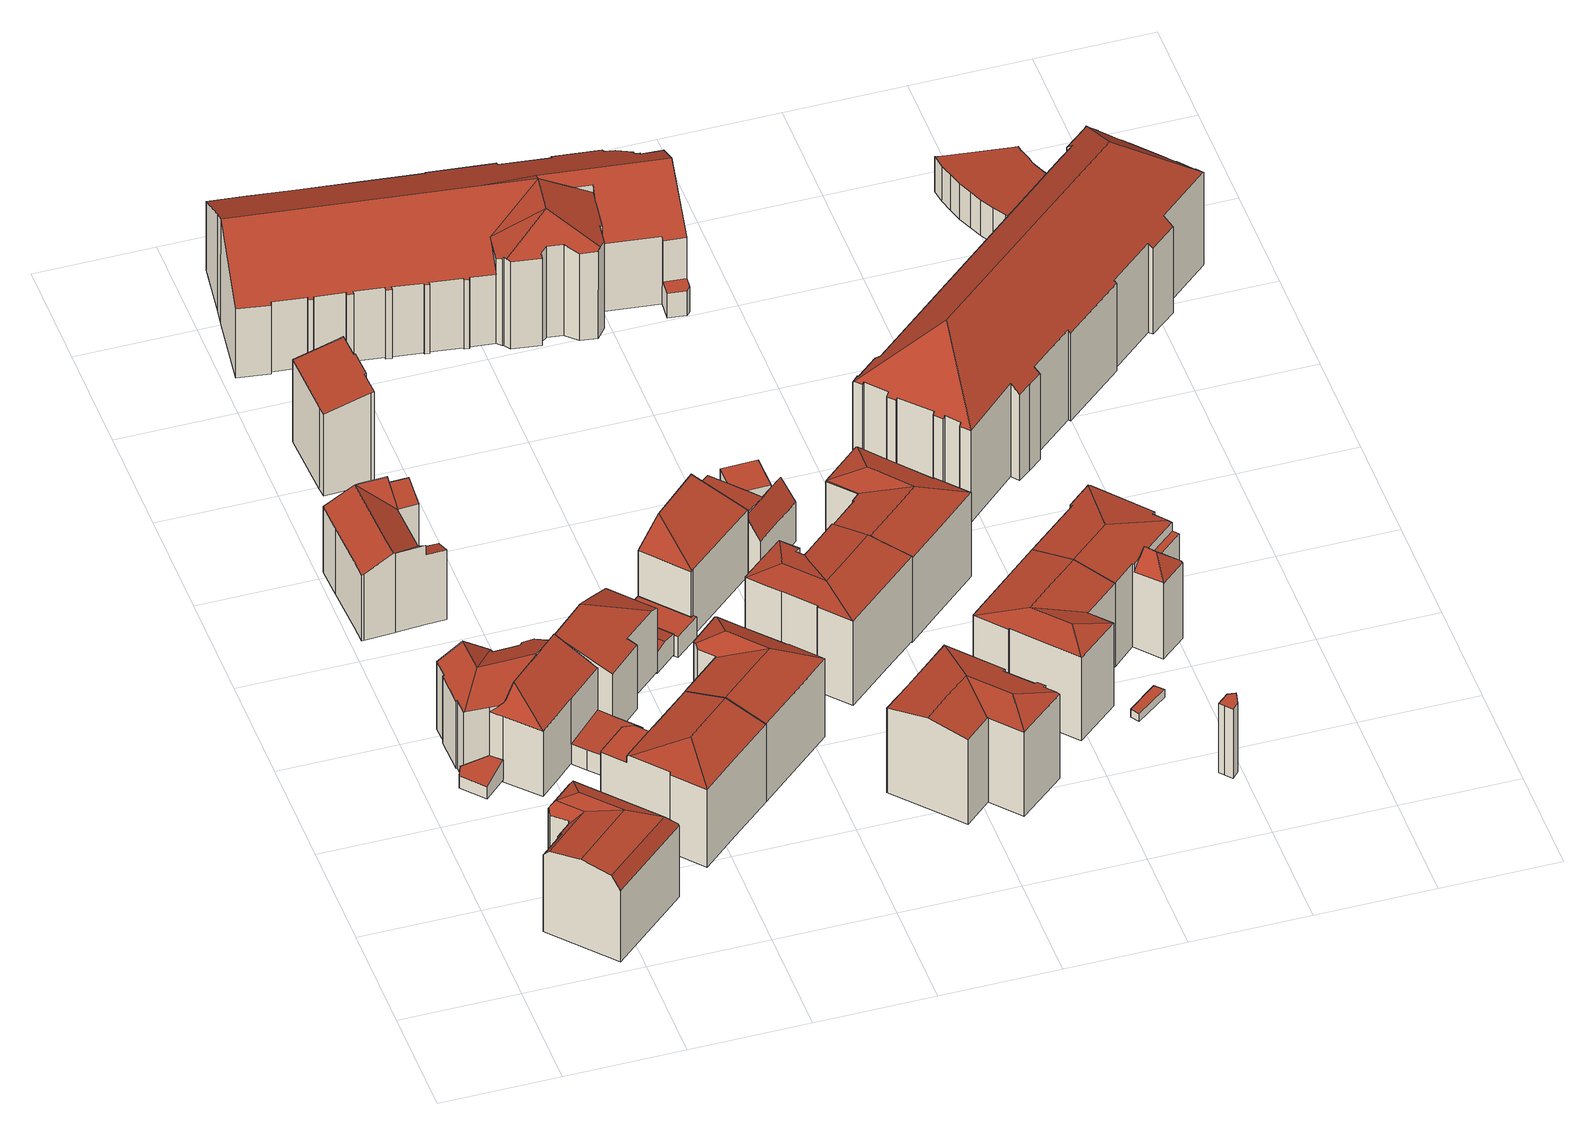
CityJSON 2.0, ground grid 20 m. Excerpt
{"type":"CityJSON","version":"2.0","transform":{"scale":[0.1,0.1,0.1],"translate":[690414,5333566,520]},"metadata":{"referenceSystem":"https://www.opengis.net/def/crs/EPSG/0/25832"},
"CityObjects":{
"building1":{"type":"Building","attributes":{"Gemeindeschluessel":"09162000","HoeheDach":"525.955","HoeheGrund":"522.040","Methode":"2000","NiedrigsteTraufeDesGebaeudes":"524.398","Geometrietyp2DReferenz":"3000","function":"31001_9998","roofType":"2100","measuredHeight":3.92},"geometry":[{"type":"MultiSurface","lod":"2","boundaries":[[[0,1,2,3]],[[4,0,3,5,6,7]],[[4,8,1,0]],[[3,2,9,5]],[[6,10,11,7]],[[11,10,9,2,1,8]],[[5,9,10,6]],[[7,11,8,4]]],"semantics":{"surfaces":[{"type":"WallSurface"},{"type":"GroundSurface"},{"type":"RoofSurface"}],"values":[0,1,0,0,0,2,0,0]}}]},
"building2":{"type":"Building","attributes":{"Gemeindeschluessel":"09162000","HoeheDach":"539.540","HoeheGrund":"521.781","Methode":"2000","NiedrigsteTraufeDesGebaeudes":"536.248","Geometrietyp2DReferenz":"3000","function":"31001_9998","roofType":"3100","measuredHeight":17.76,"storeysAboveGround":4},"geometry":[{"type":"MultiSurface","lod":"2","boundaries":[[[12,13,14,15,16]],[[17,18,19,20]],[[21,22,23,24]],[[25,21,24,26,27]],[[28,29,30,31]],[[25,32,33,34,22,21]],[[35,36,37,38]],[[31,39,32,40]],[[41,28,31,40]],[[35,18,17,29,28,41,36]],[[13,12,40,32,25,27]],[[30,42,43,44,34,33]],[[31,30,33,39]],[[34,44,45,23,22]],[[41,40,12,16,37,36]],[[39,33,32]],[[45,44,43,46]],[[29,17,20,42,30]],[[18,35,38,15,14,26,24,23,45,46,19]],[[13,27,26,14]],[[43,42,20,19,46]],[[38,37,16,15]]],"semantics":{"surfaces":[{"type":"WallSurface"},{"type":"RoofSurface"},{"type":"GroundSurface"}],"values":[0,0,0,0,1,1,0,1,1,0,1,1,1,0,1,1,0,1,2,0,0,0]}}]},
"building3":{"type":"Building","attributes":{"Gemeindeschluessel":"09162000","HoeheDach":"538.464","HoeheGrund":"521.920","Methode":"2000","NiedrigsteTraufeDesGebaeudes":"535.446","Geometrietyp2DReferenz":"3000","function":"31001_1000","roofType":"3100","measuredHeight":16.54,"storeysAboveGround":3},"geometry":[{"type":"MultiSurface","lod":"2","boundaries":[[[47,48,49,50,51,52,53,54]],[[55,56,57,58]],[[59,54,53,52,60,61,62]],[[63,64,65,66]],[[67,68,69,70]],[[66,71,72,73,74,63]],[[75,76,59,62,56,55]],[[73,72,77,78]],[[79,80,81,82]],[[83,84,51,50]],[[65,85,61]],[[58,57,80,79]],[[49,48,47,76,75,55,58,79,82,67,70,86,64,63,74,73,78,83,50]],[[60,52,51,84,77,72,71,66,65,61]],[[85,65,64,86,70,69]],[[82,81,68,67]],[[57,56,62,61,85,69,68,81,80]],[[78,77,84,83]],[[47,54,59,76]]],"semantics":{"surfaces":[{"type":"WallSurface"},{"type":"RoofSurface"},{"type":"GroundSurface"}],"values":[0,0,1,0,0,0,0,0,0,0,1,0,2,1,0,0,1,0,0]}}]},
"building4":{"type":"Building","attributes":{"Gemeindeschluessel":"09162000","HoeheDach":"537.608","HoeheGrund":"521.480","Methode":"2000","NiedrigsteTraufeDesGebaeudes":"534.346","Geometrietyp2DReferenz":"3000","function":"31001_9998","roofType":"3100","measuredHeight":16.13,"storeysAboveGround":3},"geometry":[{"type":"MultiSurface","lod":"2","boundaries":[[[87,88,89,90,91,92]],[[93,94,95,96,97,98]],[[99,100,101,102]],[[103,104,105,106]],[[107,108,109,110,111]],[[96,95,112,105,104,113,114,115,116,97]],[[102,109,108,99]],[[117,118,90,89]],[[115,114,113,111,110,119,92,120,116]],[[121,106,105,112,95,94]],[[122,101,100,123]],[[89,88,87,124,125,126,122,123,127,128,129,130,103,106,121,94,93,98,131,132,133,134,117]],[[135,136,137,118,117,134,133]],[[97,116,120,135,133,132,131,98]],[[103,130,129,128,107,111,113,104]],[[91,90,118,137]],[[137,136,91]],[[128,127,123,100,99,108,107]],[[110,109,102,101,122,126,125]],[[92,91,136,135,120]],[[119,110,125,124,87,92]]],"semantics":{"surfaces":[{"type":"WallSurface"},{"type":"RoofSurface"},{"type":"GroundSurface"}],"values":[0,0,1,0,1,1,0,0,1,0,0,2,0,0,0,1,0,0,0,1,0]}}]},
"building5":{"type":"Building","attributes":{"Gemeindeschluessel":"09162000","HoeheDach":"521.738","HoeheGrund":"521.593","Methode":"2000","NiedrigsteTraufeDesGebaeudes":"521.738","Geometrietyp2DReferenz":"3000","function":"31001_9998","roofType":"1000","measuredHeight":0.145},"geometry":[{"type":"MultiSurface","lod":"2","boundaries":[[[138,139,140,141,142]],[[141,143,144,142]],[[142,144,145,138]],[[140,146,143,141]],[[139,147,146,140]],[[147,145,144,143,146]],[[147,139,138,145]]],"semantics":{"surfaces":[{"type":"GroundSurface"},{"type":"WallSurface"},{"type":"RoofSurface"}],"values":[0,1,1,1,1,2,1]}}]},
"building6":{"type":"Building","attributes":{"Gemeindeschluessel":"09162000","HoeheDach":"538.123","HoeheGrund":"521.570","Methode":"2000","NiedrigsteTraufeDesGebaeudes":"525.627","Geometrietyp2DReferenz":"3000","function":"31001_9998","roofType":"2100","measuredHeight":16.55,"storeysAboveGround":3},"geometry":[{"type":"MultiSurface","lod":"2","boundaries":[[[148,149,150,151]],[[152,153,154,155,156,157,158,159,160,161,162,163,164,165,166,167,148,151]],[[168,169,170,171,172,173,174]],[[151,150,175,152]],[[170,176,177,178,179,180,181,182,171]],[[173,172,162,161,160,174]],[[153,183,184,178,154]],[[157,170,169,158]],[[152,175,183,153]],[[179,185,149,148,167,166,180]],[[183,175,150,149,185,184]],[[159,158,169,168,174,160]],[[185,179,178,184]],[[172,171,182,181,180,166,165,164,163,162]],[[157,156,155,154,178,177,176,170]]],"semantics":{"surfaces":[{"type":"WallSurface"},{"type":"GroundSurface"},{"type":"RoofSurface"}],"values":[0,1,2,0,2,0,0,0,0,0,2,0,0,0,0]}}]},
"building7":{"type":"Building","attributes":{"Gemeindeschluessel":"09162000","HoeheDach":"539.283","HoeheGrund":"521.560","Methode":"2000","NiedrigsteTraufeDesGebaeudes":"535.980","Geometrietyp2DReferenz":"3000","function":"31001_9998","roofType":"3200","measuredHeight":17.72,"storeysAboveGround":4},"geometry":[{"type":"MultiSurface","lod":"2","boundaries":[[[186,187,188,189,190,191]],[[192,193,194,195,196,197]],[[198,199,200,201,202,203,204,205,206]],[[186,191,207,208]],[[209,210,211,212,198,206,192,197,213]],[[193,205,204,214,215,216,194]],[[187,186,208,211,210,209,213,141,217,216,215,214,218,219,220,188]],[[192,206,205,193]],[[212,207,191,199,198]],[[201,189,188,220,219,202]],[[190,189,201,200,199,191]],[[208,207,212,211]],[[141,196,195,217]],[[213,197,196,141]],[[204,203,202,219,218,214]],[[217,195,194,216]]],"semantics":{"surfaces":[{"type":"WallSurface"},{"type":"RoofSurface"},{"type":"GroundSurface"}],"values":[0,1,1,0,0,0,2,0,1,0,1,0,0,0,0,0]}}]},
"building8":{"type":"Building","attributes":{"Gemeindeschluessel":"09162000","HoeheDach":"540.352","HoeheGrund":"521.600","Methode":"1000","NiedrigsteTraufeDesGebaeudes":"538.244","Geometrietyp2DReferenz":"3000","function":"31001_1000","roofType":"2100","measuredHeight":18.75,"storeysAboveGround":6},"geometry":[{"type":"MultiSurface","lod":"2","boundaries":[[[221,222,223,224]],[[224,223,225,226]],[[227,228,229,230]],[[231,232,233,234]],[[230,229,235,236]],[[237,238,239,240]],[[240,239,222,221]],[[240,221,224,226,241,227,230,236,231,234,242,237]],[[238,243,233,232,235,229,228,244,225,223,222,239]],[[236,235,232,231]],[[241,244,228,227]],[[242,243,238,237]],[[234,233,243,242]],[[226,225,244,241]]],"semantics":{"surfaces":[{"type":"WallSurface"},{"type":"GroundSurface"},{"type":"RoofSurface"}],"values":[0,0,0,0,0,0,0,1,2,0,0,0,0,0]}}]},
"building9":{"type":"Building","attributes":{"Gemeindeschluessel":"09162000","HoeheDach":"537.914","HoeheGrund":"521.880","Methode":"2000","NiedrigsteTraufeDesGebaeudes":"534.776","Geometrietyp2DReferenz":"3000","function":"31001_9998","roofType":"2100","measuredHeight":16.03,"storeysAboveGround":3},"geometry":[{"type":"MultiSurface","lod":"2","boundaries":[[[245,246,247,248,249,250,251,252]],[[253,254,255,256,257,247,246,245,258,259]],[[260,252,251,250,261,262,263,50]],[[264,265,260,50]],[[253,259,266,267]],[[267,266,265,264]],[[256,255,254,253,267,264,50,263,262,261,268,269,257]],[[249,248,247,257,269,268,261,250]],[[265,266,259,258,245,252,260]]],"semantics":{"surfaces":[{"type":"RoofSurface"},{"type":"WallSurface"},{"type":"GroundSurface"}],"values":[0,1,1,1,1,1,2,1,0]}}]},
"building10":{"type":"Building","attributes":{"Gemeindeschluessel":"09162000","HoeheDach":"526.290","HoeheGrund":"521.610","Methode":"2000","NiedrigsteTraufeDesGebaeudes":"525.761","Geometrietyp2DReferenz":"3000","function":"31001_9998","roofType":"3100","measuredHeight":4.68},"geometry":[{"type":"MultiSurface","lod":"2","boundaries":[[[270,271,272,273,274,275,276,277]],[[278,279,280,281,282,283]],[[284,270,277,285,278,283]],[[272,271,270,284,283,282,281,273]],[[274,273,281,280]],[[276,275,274,280,279]],[[285,277,276,279,278]]],"semantics":{"surfaces":[{"type":"WallSurface"},{"type":"GroundSurface"},{"type":"RoofSurface"}],"values":[0,0,0,1,0,2,2]}}]},
"building11":{"type":"Building","attributes":{"Gemeindeschluessel":"09162000","HoeheDach":"539.360","HoeheGrund":"521.590","Methode":"2000","NiedrigsteTraufeDesGebaeudes":"537.440","Geometrietyp2DReferenz":"3000","function":"31001_9998","roofType":"3200","measuredHeight":17.77,"storeysAboveGround":4},"geometry":[{"type":"MultiSurface","lod":"2","boundaries":[[[286,287,288,289,290,291,219]],[[292,290,289,293,294,295]],[[220,188,296,297,286,219]],[[298,299,300,301,302,303,304,305]],[[296,306,307,308,309,310,297]],[[311,309,308,312,300,299,298,313]],[[301,300,312,314]],[[315,316,305,304]],[[317,188,220,219,291,290,292,295,318,315,304,303,302,301,314,319,320]],[[313,298,305,316,321]],[[297,310,309,288,287,286]],[[308,307,320,319,314,312]],[[294,321,316,315,318,295]],[[188,317,320,307,306,296]],[[293,289,288,309,311,313,321,294]]],"semantics":{"surfaces":[{"type":"WallSurface"},{"type":"RoofSurface"},{"type":"GroundSurface"}],"values":[0,0,0,0,1,1,0,0,2,1,1,0,0,0,1]}}]},
"building12":{"type":"Building","attributes":{"Gemeindeschluessel":"09162000","HoeheDach":"525.628","HoeheGrund":"521.380","Methode":"1000","NiedrigsteTraufeDesGebaeudes":"525.628","Geometrietyp2DReferenz":"3000","function":"31001_9998","roofType":"1000","measuredHeight":4.25},"geometry":[{"type":"MultiSurface","lod":"2","boundaries":[[[322,323,324,325]],[[326,327,328,329]],[[324,330,331,332,333,325]],[[334,335,336,337]],[[337,322,325,333,332,326,329,334]],[[337,336,323,322]],[[327,326,332,331]],[[323,336,335,328,327,331,330,324]],[[329,328,335,334]]],"semantics":{"surfaces":[{"type":"WallSurface"},{"type":"GroundSurface"},{"type":"RoofSurface"}],"values":[0,0,0,0,1,0,0,2,0]}}]},
"building13":{"type":"Building","attributes":{"Gemeindeschluessel":"09162000","HoeheDach":"537.376","HoeheGrund":"521.450","Methode":"2000","NiedrigsteTraufeDesGebaeudes":"534.727","Geometrietyp2DReferenz":"3000","function":"31001_9998","roofType":"2100","measuredHeight":15.93,"storeysAboveGround":3},"geometry":[{"type":"MultiSurface","lod":"2","boundaries":[[[338,339,329,340,326,332,341,342,343,344]],[[345,346,344,343,342,347]],[[329,339,338,344,346,348,349,350]],[[351,352,353,354]],[[354,353,347,342,341,332]],[[326,351,354,332]],[[326,340,329,350,352,351]],[[352,350,349,348,346,345,347,353]]],"semantics":{"surfaces":[{"type":"GroundSurface"},{"type":"WallSurface"},{"type":"RoofSurface"}],"values":[0,1,1,2,1,1,1,2]}}]},
"building14":{"type":"Building","attributes":{"Gemeindeschluessel":"09162000","HoeheDach":"542.880","HoeheGrund":"521.392","Methode":"2000","NiedrigsteTraufeDesGebaeudes":"526.387","Geometrietyp2DReferenz":"3000","function":"31001_9998","roofType":"3200","measuredHeight":21.49,"storeysAboveGround":3},"geometry":[{"type":"MultiSurface","lod":"2","boundaries":[[[355,356,357,358]],[[359,360,361,362]],[[363,364,365,366]],[[367,368,369,370,371]],[[372,373,374,375]],[[375,374,376,377]],[[378,379,380,381,361,360,382,383,384,365,364,385,386,357,356,387,376,374,373,388,389,390,391,392,393]],[[394,395,396,397]],[[398,399,400,401]],[[402,403,404,391,390]],[[405,406,407,408]],[[409,410,411]],[[412,413,414,415]],[[416,417,418,419]],[[420,384,383,421]],[[422,393,392]],[[423,408,407,424,425]],[[426,427,404,403]],[[362,361,381,428]],[[429,430,395,394]],[[415,414,431,432]],[[401,400,433,434]],[[435,436,430,429]],[[437,438,439,440]],[[441,434,433,358,357,386]],[[442,443,444,445]],[[446,447,448,449,450,378,393,451,452,453]],[[454,455,371,370,449,448]],[[456,368,367,457]],[[366,458,459,460,461,363]],[[462,463,387,356,355,464]],[[465,466,467,468]],[[456,457,455,454,416,419,469,470,439,438,471,405,408,423,472,473,442,445,474,412,415,432,465,468,475,476,477,478,479,480,435,429,394,397,481,482,483,426,403,402,484,485,372,375,377,463,462,398,401,434,441,486,487,488,489,490,420,421,491,359,362,428,492,493]],[[494,453,452]],[[469,495,496,470]],[[483,497,427,426]],[[369,450,449,370]],[[481,498,499,482]],[[485,388,373,372]],[[427,497,499,498,396,395,430,436,500,501,502,503,504,505,467,466,431,414,413,506,444,443,409,411,422,392,391,404]],[[420,490,458,366,365,384]],[[463,377,376,387]],[[457,367,371,455]],[[358,433,400,399,464,355]],[[421,383,382,491]],[[507,425,424,508,411,410]],[[462,464,399,398]],[[484,402,390,389]],[[438,437,509,471]],[[487,461,460,488]],[[437,440,496,495,510,508,424,407,406,509]],[[476,504,503,477]],[[416,454,448,447,511,417]],[[393,422,451]],[[482,499,497,483]],[[484,389,388,485]],[[397,396,498,481]],[[471,509,406,405]],[[470,496,440,439]],[[480,500,436,435]],[[478,502,501,479]],[[489,459,458,490]],[[432,431,466,465]],[[491,382,360,359]],[[446,511,447]],[[472,507,410,409,473]],[[423,425,507,472]],[[468,467,505,475]],[[487,486,385,364,363,461]],[[479,501,500,480]],[[475,505,504,476]],[[492,380,379,493]],[[508,422,411]],[[445,444,506,474]],[[488,460,459,489]],[[428,381,380,492]],[[446,453,494]],[[473,409,443,442]],[[477,503,502,478]],[[469,419,418,510,495]],[[474,506,413,412]],[[456,493,379,378,450,369,368]],[[451,422,452]],[[441,386,385,486]],[[511,446,494,452,422,508,510,418,417]]],"semantics":{"surfaces":[{"type":"WallSurface"},{"type":"RoofSurface"},{"type":"GroundSurface"}],"values":[0,0,0,1,0,0,1,0,0,0,0,0,0,0,0,1,0,0,0,0,0,0,0,0,0,0,1,0,0,1,0,0,2,0,0,0,0,0,0,1,0,0,0,1,0,1,0,0,0,0,1,0,0,0,0,0,0,0,0,0,0,0,0,0,0,0,0,0,0,0,0,0,1,0,0,0,0,0,0,0,0,0,0,0,1]}}]},
"building15":{"type":"Building","attributes":{"Gemeindeschluessel":"09162000","HoeheDach":"539.411","HoeheGrund":"521.510","Methode":"2000","NiedrigsteTraufeDesGebaeudes":"538.556","Geometrietyp2DReferenz":"3000","function":"31001_9998","roofType":"3200","measuredHeight":17.9,"storeysAboveGround":4},"geometry":[{"type":"MultiSurface","lod":"2","boundaries":[[[512,513,514,515,516,517]],[[518,519,520,521,522,523]],[[524,525,526,527]],[[520,519,528,529]],[[530,512,531,532]],[[532,531,525,524]],[[533,534,535,536,537,538]],[[539,526,525,531,512,517,540,541]],[[517,516,515,535,534,533]],[[515,514,542,543,536,535]],[[541,540,523,544]],[[545,544,523,522]],[[546,547,527,526,539,541,544,545]],[[548,530,532,524,527,547,546,545,522,521,520,529,538,537,536,543,542]],[[529,528,533,538]],[[517,533,528,519,518,523,540]],[[530,548,542,514,513,512]]],"semantics":{"surfaces":[{"type":"RoofSurface"},{"type":"WallSurface"},{"type":"GroundSurface"}],"values":[0,1,1,1,1,1,1,0,0,1,0,1,1,2,1,0,1]}}]},
"building16":{"type":"Building","attributes":{"Gemeindeschluessel":"09162000","HoeheDach":"540.092","HoeheGrund":"521.760","Methode":"1000","NiedrigsteTraufeDesGebaeudes":"538.926","Geometrietyp2DReferenz":"3000","function":"31001_9998","roofType":"3200","measuredHeight":18.33,"storeysAboveGround":4},"geometry":[{"type":"MultiSurface","lod":"2","boundaries":[[[549,550,551,552]],[[553,554,555,556,557,558,559]],[[560,561,562,563,552,551]],[[564,565,566,567,568,569]],[[570,571,572,554,553,573]],[[574,575,556,555,554,572]],[[576,577,557,556]],[[575,574,572,571,570,578,569,568,567,549,552,563,562,579,580,581,582,583]],[[567,566,550,549]],[[584,585,559,566,565,564]],[[559,558,557,577,586,587,588,561,560,551,550,566]],[[578,570,573,584,564,569]],[[573,553,559,585,584]],[[579,588,587,580]],[[580,587,586,581]],[[562,561,588,579]],[[583,576,556,575]],[[577,576,583,582,581,586]]],"semantics":{"surfaces":[{"type":"WallSurface"},{"type":"RoofSurface"},{"type":"GroundSurface"}],"values":[0,1,0,0,0,0,1,2,0,1,1,0,1,0,0,0,0,0]}}]},
"building17":{"type":"Building","attributes":{"Gemeindeschluessel":"09162000","HoeheDach":"533.874","HoeheGrund":"521.360","Methode":"2000","NiedrigsteTraufeDesGebaeudes":"529.442","Geometrietyp2DReferenz":"3000","function":"31001_1000","roofType":"1000","measuredHeight":12.51,"storeysAboveGround":2},"geometry":[{"type":"MultiSurface","lod":"2","boundaries":[[[589,590,591,592]],[[593,594,595,596,597,590,589,598,599]],[[600,344,593,599,601,602,342]],[[603,598,604,605,606]],[[604,592,591,607,608,609]],[[604,609,610,605]],[[601,598,603,606,602]],[[598,601,599]],[[602,606,605,610,611,342]],[[612,594,593,344]],[[613,614,612,344,600,342,611,610,609,608,607,615,616]],[[612,614,613,616,597,596,595,594]],[[597,616,615,607,591,590]],[[589,592,604,598]]],"semantics":{"surfaces":[{"type":"RoofSurface"},{"type":"WallSurface"},{"type":"GroundSurface"}],"values":[0,0,1,0,1,1,0,1,1,1,2,1,1,0]}}]},
"building18":{"type":"Building","attributes":{"Gemeindeschluessel":"09162000","HoeheDach":"524.390","HoeheGrund":"521.590","Methode":"1000","NiedrigsteTraufeDesGebaeudes":"524.390","Geometrietyp2DReferenz":"3000","function":"31001_2523","roofType":"1000","measuredHeight":2.8,"storeysAboveGround":1},"geometry":[{"type":"MultiSurface","lod":"2","boundaries":[[[617,618,619,620]],[[618,621,622,619]],[[622,621,623,624]],[[617,623,621,618]],[[620,624,623,617]],[[619,622,624,620]]],"semantics":{"surfaces":[{"type":"GroundSurface"},{"type":"WallSurface"},{"type":"RoofSurface"}],"values":[0,1,2,1,1,1]}}]},
"building19":{"type":"Building","attributes":{"Gemeindeschluessel":"09162000","HoeheDach":"539.626","HoeheGrund":"521.200","Methode":"1000","NiedrigsteTraufeDesGebaeudes":"538.192","Geometrietyp2DReferenz":"3000","function":"31001_1000","roofType":"3200","measuredHeight":18.43,"storeysAboveGround":4},"geometry":[{"type":"MultiSurface","lod":"2","boundaries":[[[625,626,627,628,629,630,631,632]],[[633,634,635,627,636,637]],[[638,639,626,640,641,642,643,644]],[[645,629,628,646]],[[641,640,647,648]],[[637,636,627,626,639,638]],[[632,631,649,650]],[[651,642,641,652]],[[653,644,643,654]],[[640,626,625,632,650,647]],[[654,643,642,651]],[[631,630,629,645,655,656,657,649]],[[634,633,658,653,654,651,652,659,660,661,657,656,655,645,646,635]],[[627,635,646,628]],[[658,633,637,638,644,653]],[[648,647,650,649,657,661,660,659]],[[652,641,648,659]]],"semantics":{"surfaces":[{"type":"RoofSurface"},{"type":"WallSurface"},{"type":"GroundSurface"}],"values":[0,1,0,1,0,0,0,1,1,0,1,1,2,1,1,1,1]}}]},
"building20":{"type":"Building","attributes":{"Gemeindeschluessel":"09162000","HoeheDach":"539.830","HoeheGrund":"521.570","Methode":"2000","NiedrigsteTraufeDesGebaeudes":"538.397","Geometrietyp2DReferenz":"3000","function":"31001_9998","roofType":"3200","measuredHeight":18.26,"storeysAboveGround":4},"geometry":[{"type":"MultiSurface","lod":"2","boundaries":[[[662,663,664,665,666,667,668]],[[669,670,671,672]],[[673,674,675,676,677,678]],[[668,667,679,680,681,682,683]],[[674,673,684,669,672,685,686,687,688,689,690,691,692,693,694,675]],[[686,685,672,671,665,664,663,687]],[[677,676,695,680,679,667]],[[696,670,669,684,673,678]],[[671,670,696,666,665]],[[687,663,662,688]],[[683,682,681,692,691,690]],[[689,688,662,668,683,690]],[[666,696,678,677,667]],[[680,695,676,675,694,693,692,681]]],"semantics":{"surfaces":[{"type":"RoofSurface"},{"type":"WallSurface"},{"type":"GroundSurface"}],"values":[0,1,1,0,2,1,0,1,0,1,1,1,0,1]}}]},
"building21":{"type":"Building","attributes":{"Gemeindeschluessel":"09162000","HoeheDach":"523.230","HoeheGrund":"521.651","Methode":"2000","NiedrigsteTraufeDesGebaeudes":"523.230","Geometrietyp2DReferenz":"3000","function":"31001_2000","roofType":"1000","measuredHeight":1.58},"geometry":[{"type":"MultiSurface","lod":"2","boundaries":[[[697,698,699,700]],[[701,702,698,697]],[[699,698,702,703]],[[704,701,697,700]],[[700,699,703,704]],[[704,703,702,701]]],"semantics":{"surfaces":[{"type":"WallSurface"},{"type":"RoofSurface"},{"type":"GroundSurface"}],"values":[0,0,1,2,0,0]}}]},
"building22":{"type":"Building","attributes":{"Gemeindeschluessel":"09162000","HoeheDach":"536.590","HoeheGrund":"522.579","Methode":"1000","NiedrigsteTraufeDesGebaeudes":"536.590","Geometrietyp2DReferenz":"3000","function":"51009_1610","roofType":"1000","measuredHeight":14.01},"geometry":[{"type":"MultiSurface","lod":"2","boundaries":[[[705,706,707,708]],[[709,710,711,712]],[[708,707,713,714]],[[714,713,715,716]],[[714,716,709,712,705,708]],[[712,711,706,705]],[[716,715,710,709]],[[707,706,711,710,715,713]]],"semantics":{"surfaces":[{"type":"WallSurface"},{"type":"GroundSurface"},{"type":"RoofSurface"}],"values":[0,0,0,0,1,0,0,2]}}]},
"building23":{"type":"Building","attributes":{"Gemeindeschluessel":"09162000","HoeheDach":"539.810","HoeheGrund":"521.490","Methode":"2000","NiedrigsteTraufeDesGebaeudes":"536.730","Geometrietyp2DReferenz":"3000","function":"31001_9998","roofType":"3200","measuredHeight":18.32,"storeysAboveGround":4},"geometry":[{"type":"MultiSurface","lod":"2","boundaries":[[[717,718,719,720]],[[721,722,676,723]],[[724,725,726,727]],[[728,729,730,731]],[[732,719,718,733,734,735]],[[736,737,738,739]],[[740,735,734,738,737,681]],[[741,742,743,728,731,725,724]],[[744,745,746,747,748,749,750,721,723,751,752,753,736,739,754,755,717,720,756,757,758]],[[732,759,730,729,758,757,756,720,719]],[[747,760,761,748]],[[745,744,758,729,728,743]],[[762,676,722,763,727,726,725,764,759,732,735,740]],[[731,730,759,764,725]],[[739,738,734,754]],[[765,741,724,727,766]],[[750,749,748,761,765,766,763,722,721]],[[727,763,766]],[[742,760,747,746,745,743]],[[752,751,723,676,762,740,681,753]],[[753,681,737,736]],[[754,734,733,755]],[[755,733,718,717]],[[761,760,742,741,765]]],"semantics":{"surfaces":[{"type":"WallSurface"},{"type":"RoofSurface"},{"type":"GroundSurface"}],"values":[0,0,0,1,1,0,1,1,2,0,0,0,1,0,0,1,0,0,0,0,0,0,0,1]}}]},
"building24":{"type":"Building","attributes":{"name":"Grund- und Berufsfachschule München, Tumblingerstraße 6","Gemeindeschluessel":"09162000","HoeheDach":"549.700","HoeheGrund":"521.380","Methode":"2000","NiedrigsteTraufeDesGebaeudes":"538.684","Geometrietyp2DReferenz":"3000","function":"31001_9998","roofType":"3200","measuredHeight":28.32,"storeysAboveGround":4},"geometry":[{"type":"MultiSurface","lod":"2","boundaries":[[[767,768,769,770]],[[771,772,773,774]],[[775,776,777,778]],[[779,780,781,782]],[[783,784,785,786]],[[787,788,789,790,791,792]],[[793,794,795,796]],[[778,777,797,798]],[[799,800,801,802]],[[798,797,803,804]],[[805,806,807,808]],[[809,792,791,810]],[[811,812,776,775]],[[813,814,815,803,797,777,776,812,816,801,800,817,810,818,819]],[[820,821,822,823,824,825]],[[826,827,828,829]],[[802,801,816,830]],[[831,832,833,834]],[[830,816,812,811]],[[774,773,835,836]],[[837,838,839,806,805,840,841]],[[842,843,844,845]],[[821,820,846,831,834,767,770,847,848,849,771,774,836,788,787,792,809,850,799,802,830,811,775,778,798,804,851,852,853,854,855,826,829,856,857,858,859,860,841,840,805,808,861,842,845,793,796,862,779,782,783,786,863,822]],[[770,769,864,847]],[[810,791,790,789,835,773,772,865,866,864,769,768,833,832,867,825,824,868,818]],[[845,844,794,793]],[[867,832,831,846,820,825]],[[857,869,870,858]],[[786,785,871,863]],[[860,872,837,841]],[[834,833,768,767]],[[829,828,873,856]],[[848,866,865,849]],[[863,871,823,822]],[[859,874,872,860]],[[809,810,817,850]],[[851,815,814,852]],[[855,875,827,826]],[[861,876,843,842]],[[836,835,789,788]],[[796,795,877,862]],[[849,865,772,771]],[[850,817,800,799]],[[858,870,874,859]],[[856,873,869,857]],[[852,814,813,853]],[[819,818,868,838,837,872,874,870,869,873,828,827,875]],[[862,877,780,779]],[[804,803,815,851]],[[824,823,871,785,784,781,780,877,795,794,844,843,876,807,806,839,838,868]],[[854,853,813,819,875,855]],[[782,781,784,783]],[[847,864,866,848]],[[861,808,807,876]]],"semantics":{"surfaces":[{"type":"WallSurface"},{"type":"RoofSurface"},{"type":"GroundSurface"}],"values":[0,0,0,0,0,0,0,0,0,0,0,0,0,1,0,0,0,0,0,0,0,0,2,0,1,0,0,0,0,0,0,0,0,0,0,0,0,0,0,0,0,0,0,0,0,0,1,0,0,1,0,0,0,0]}}]},
"building25":{"type":"Building","attributes":{"Gemeindeschluessel":"09162000","HoeheDach":"527.540","HoeheGrund":"520.287","Methode":"2000","NiedrigsteTraufeDesGebaeudes":"526.555","Geometrietyp2DReferenz":"3000","function":"31001_9998","roofType":"1000","measuredHeight":7.25},"geometry":[{"type":"MultiSurface","lod":"2","boundaries":[[[878,879,880,881]],[[882,883,884,885]],[[886,887,888,889]],[[890,891,892,893]],[[881,880,894,895]],[[896,897,898,899]],[[900,901,902,903]],[[904,894,880,879,905,906,907,908,909,910,911,902,901,912,913,914,915,916,888,887,884,883,917,918,898,897,919,920,921,892,891]],[[922,914,913,923]],[[924,911,910,925]],[[903,902,911,924]],[[926,909,908,927]],[[928,912,901,900]],[[929,904,891,890]],[[899,898,918,930]],[[923,913,912,928]],[[931,906,905,932]],[[933,907,906,931]],[[917,883,882,934,930,918]],[[935,915,914,922]],[[893,892,921,936]],[[927,908,907,933]],[[936,921,920,937]],[[895,894,904,929]],[[889,888,916,938]],[[919,897,896,939,937,920]],[[885,884,887,886]],[[938,916,915,935]],[[925,910,909,926]],[[900,903,924,925,926,927,933,931,932,878,881,895,929,890,893,936,937,939,896,899,930,934,882,885,886,889,938,935,922,923,928]],[[932,905,879,878]]],"semantics":{"surfaces":[{"type":"WallSurface"},{"type":"RoofSurface"},{"type":"GroundSurface"}],"values":[0,0,0,0,0,0,0,1,0,0,0,0,0,0,0,0,0,0,0,0,0,0,0,0,0,0,0,0,0,2,0]}}]}
},
"vertices":[
[56,476,20],[56,476,49],[62,476,50],[62,476,20],[49,460,20],[102,475,20],[119,457,20],[82,423,20],[49,460,44],[102,475,59],[119,457,60],[82,423,44],
[132,176,163],[133,178,167],[133,178,18],[107,153,18],[107,153,164],[161,7,162],[161,7,18],[291,121,18],[291,121,162],[114,220,163],[161,262,163],[161,262,18],[114,220,18],[112,209,175],[111,201,18],[111,201,165],[114,59,195],[150,18,187],[268,121,187],[212,146,195],[123,208,187],[161,242,187],[165,258,171],[70,109,18],[70,109,174],[112,147,173],[112,147,18],[159,206,195],[156,170,187],[77,100,187],[290,122,166],[249,169,165],[246,166,171],[246,166,18],[249,169,18],
[127,474,19],[149,494,19],[199,540,19],[239,578,19],[239,578,168],[199,540,185],[149,494,164],[127,474,155],[62,476,19],[62,476,156],[61,505,156],[61,505,19],[102,475,156],[148,538,185],[103,537,185],[63,476,157],[145,591,19],[145,602,19],[145,602,155],[145,591,160],[60,567,19],[60,567,156],[59,600,156],[59,600,19],[147,591,160],[190,593,160],[190,593,19],[147,591,19],[63,476,19],[102,475,19],[196,603,155],[196,603,19],[59,505,19],[59,505,154],[58,567,155],[58,567,19],[216,605,19],[216,605,155],[101,601,185],[101,601,19],
[112,959,15],[113,959,15],[147,961,15],[147,961,148],[113,959,148],[112,959,148],[9,954,15],[9,948,15],[9,948,148],[9,954,148],[7,1000,148],[7,1000,15],[118,837,157],[152,838,157],[150,871,143],[117,869,144],[17,832,15],[17,832,149],[14,832,148],[14,832,15],[68,834,176],[118,837,176],[117,869,148],[116,869,148],[67,834,176],[13,865,148],[66,834,176],[64,868,176],[60,957,176],[58,1002,176],[146,1006,15],[146,1006,164],[116,870,148],[59,1002,176],[13,865,15],[150,871,15],[152,838,15],[116,870,15],[116,869,15],[117,869,15],[118,837,15],[68,834,15],[67,834,15],[66,834,15],[58,1002,15],[59,1002,15],[65,1003,15],[111,1005,15],[65,1003,176],[111,1005,176],[111,1005,164],
[219,354,16],[260,387,16],[279,365,16],[232,324,16],[224,333,16],[232,324,17],[224,333,17],[219,354,17],[279,365,17],[260,387,17],
[307,498,16],[307,498,64],[342,458,64],[342,458,16],[285,404,16],[248,444,16],[230,464,16],[228,463,16],[201,438,16],[166,406,16],[119,457,16],[111,465,16],[102,475,16],[121,474,16],[127,474,16],[147,493,16],[149,494,16],[178,521,16],[239,578,16],[290,519,16],[111,465,148],[119,457,148],[166,406,148],[147,493,181],[127,474,161],[121,474,158],[102,475,148],[285,404,57],[201,438,148],[228,463,148],[230,464,148],[290,519,148],[239,578,181],[178,521,181],[149,494,181],[248,444,56],[230,464,56],[290,519,64],
[353,175,16],[416,230,16],[485,290,16],[485,290,173],[416,230,173],[353,175,173],[261,287,160],[320,339,160],[298,364,160],[279,366,160],[232,324,160],[231,322,160],[265,283,175],[360,277,193],[369,284,193],[438,345,193],[391,400,173],[321,339,173],[321,338,173],[320,339,173],[261,287,173],[310,225,173],[310,225,16],[261,287,16],[265,283,16],[312,229,16],[312,229,175],[231,322,16],[321,338,16],[320,339,16],[298,364,16],[279,366,16],[321,339,16],[391,400,16],[438,345,16],
[100,1300,16],[100,1300,194],[132,1301,202],[132,1301,16],[137,1302,203],[137,1302,16],[142,1258,16],[142,1258,203],[144,1210,204],[144,1210,16],[143,1167,16],[143,1167,203],[138,1167,202],[138,1167,16],[141,1210,203],[141,1210,16],[60,1182,16],[60,1182,182],[55,1298,182],[55,1298,16],[139,1258,16],[61,1164,16],[61,1164,182],[139,1258,203],
[407,611,154],[417,621,148],[418,621,148],[401,640,148],[358,687,149],[357,688,149],[321,654,168],[299,634,179],[351,563,19],[356,567,19],[407,611,19],[417,621,19],[418,621,19],[356,567,154],[351,563,154],[239,578,179],[357,688,19],[321,654,19],[299,634,19],[307,498,19],[307,498,148],[363,550,149],[363,550,19],[358,687,19],[401,640,19],
[418,621,16],[436,637,16],[443,643,16],[455,654,16],[455,654,58],[443,643,61],[436,637,63],[418,621,58],[357,688,58],[376,705,63],[395,723,58],[395,723,16],[376,705,16],[357,688,16],[370,674,16],[370,674,58],
[391,400,174],[458,459,174],[459,459,174],[459,459,175],[459,459,16],[458,459,16],[459,460,16],[459,460,175],[438,484,175],[438,484,16],[485,290,174],[438,345,194],[489,544,176],[518,511,176],[570,453,176],[570,453,16],[518,511,16],[489,544,16],[486,547,16],[486,547,175],[554,350,174],[615,404,174],[615,405,175],[537,432,194],[506,405,194],[489,487,194],[574,452,175],[485,491,194],[574,452,16],[438,503,16],[438,503,175],[554,350,16],[438,494,16],[615,405,16],[615,404,16],[438,494,178],
[455,654,14],[455,654,56],[395,723,56],[395,723,14],[493,685,14],[493,685,56],[497,688,56],[497,688,14],[427,753,56],[431,756,56],[431,756,14],[427,753,14],[501,683,14],[501,683,56],[460,648,56],[460,648,14],
[563,745,14],[542,727,14],[494,686,14],[478,800,14],[553,870,14],[617,796,14],[619,794,14],[617,796,148],[619,794,147],[553,870,174],[563,745,148],[542,727,148],[497,688,149],[493,685,148],[494,686,149],[478,800,174],[431,756,148],
[390,1680,111],[390,1680,149],[500,1667,149],[500,1667,111],[695,1590,14],[695,1590,180],[704,1588,180],[704,1588,14],[584,1656,110],[584,1656,149],[662,1646,149],[662,1646,110],[715,1390,64],[721,1397,64],[723,1417,64],[687,1421,64],[684,1394,64],[115,1710,14],[115,1710,151],[191,1700,151],[191,1700,14],[295,1686,152],[295,1686,14],[734,1525,215],[734,1531,212],[739,1580,183],[702,1582,184],[697,1600,174],[678,1631,156],[661,1633,157],[583,1646,155],[499,1658,154],[389,1674,153],[52,1715,153],[39,1620,210],[35,1591,227],[35,1588,229],[436,1539,229],[525,1551,215],[139,1453,14],[139,1453,156],[138,1450,154],[138,1450,14],[416,1705,14],[416,1705,111],[503,1693,111],[503,1693,14],[35,1591,14],[18,1465,14],[18,1465,154],[484,1393,14],[484,1393,190],[436,1400,190],[436,1400,14],[419,1418,155],[419,1418,186],[426,1469,186],[369,1424,14],[369,1424,155],[316,1431,155],[316,1431,14],[591,1439,14],[591,1439,188],[586,1401,188],[586,1401,14],[661,1633,14],[678,1631,14],[522,1528,229],[429,1411,14],[432,1406,193],[429,1411,192],[72,1458,14],[72,1458,153],[702,1582,14],[189,1447,14],[189,1447,156],[316,1428,154],[316,1428,14],[501,1674,111],[501,1674,14],[188,1444,14],[188,1444,154],[496,1408,199],[496,1408,14],[522,1404,14],[522,1404,199],[499,1658,14],[378,1423,14],[378,1423,155],[377,1420,153],[377,1420,14],[603,1495,186],[595,1439,151],[687,1427,151],[687,1421,147],[723,1417,147],[522,1528,201],[577,1521,201],[606,1518,201],[687,1427,14],[684,1394,14],[721,1397,14],[715,1390,14],[666,1672,110],[657,1673,110],[587,1682,110],[585,1663,110],[393,1709,14],[389,1674,14],[393,1709,111],[308,1429,14],[308,1429,154],[308,1432,155],[308,1432,14],[570,1382,14],[542,1386,14],[485,1400,14],[426,1411,14],[419,1418,14],[369,1421,14],[258,1438,14],[258,1435,14],[248,1436,14],[249,1440,14],[199,1446,14],[199,1443,14],[129,1452,14],[130,1455,14],[74,1462,14],[39,1620,14],[52,1715,14],[583,1646,14],[585,1663,14],[587,1682,14],[657,1673,14],[666,1672,14],[697,1600,14],[739,1580,14],[734,1531,14],[606,1518,186],[570,1382,190],[542,1386,190],[74,1462,156],[129,1452,154],[130,1455,156],[199,1443,154],[199,1446,156],[249,1440,156],[248,1436,154],[258,1435,154],[258,1438,156],[369,1421,154],[426,1411,190],[512,1458,229],[485,1400,194],[575,1388,193],[595,1439,186],
[679,460,186],[756,527,186],[810,574,186],[759,633,194],[705,586,194],[666,552,194],[653,645,186],[653,644,186],[653,644,15],[653,645,15],[629,672,15],[629,672,186],[639,510,15],[639,510,186],[597,559,186],[597,559,15],[645,638,187],[645,638,15],[679,460,15],[637,508,186],[637,508,15],[655,627,187],[663,634,187],[717,682,187],[717,682,15],[663,634,15],[655,627,15],[578,580,186],[614,611,194],[555,606,186],[810,574,15],[759,633,15],[554,608,186],[554,608,15],[555,606,15],[578,580,15],[756,527,15],
[864,281,18],[864,281,189],[859,277,191],[859,277,18],[804,183,189],[805,184,189],[805,183,189],[847,135,189],[853,211,201],[846,219,201],[799,273,201],[882,251,191],[896,235,191],[896,235,18],[882,251,18],[665,252,189],[711,291,189],[793,363,189],[793,363,18],[711,291,18],[665,252,18],[760,144,18],[804,183,18],[805,184,18],[760,144,189],[805,183,18],[847,135,18],[925,201,189],[921,206,191],[713,198,18],[901,238,18],[911,227,18],[906,223,18],[921,206,18],[925,201,18],[713,198,201],[757,237,201],[906,223,191],[911,227,189],[901,238,189],
[676,850,132],[695,866,132],[680,883,95],[661,867,95],[619,794,127],[634,777,94],[673,812,94],[694,830,94],[712,846,94],[655,831,132],[616,797,132],[616,797,14],[616,797,139],[553,870,139],[640,849,132],[660,867,95],[609,922,97],[591,905,132],[680,883,14],[661,867,14],[660,867,14],[609,922,14],[591,905,14],[634,777,14],[694,830,14],[673,812,14],[695,866,14],[712,846,14],
[644,1008,16],[705,1010,16],[706,949,16],[645,947,16],[705,1010,44],[706,949,44],[644,1008,44],[645,947,44],
[813,771,196],[860,715,196],[942,690,182],[899,739,182],[897,737,183],[845,799,183],[810,842,183],[805,780,196],[810,574,12],[873,629,12],[942,690,12],[873,629,182],[810,574,182],[762,629,196],[826,685,196],[778,741,182],[778,740,182],[765,728,182],[767,726,183],[717,682,183],[897,737,12],[899,739,12],[741,784,182],[740,783,182],[808,844,182],[741,785,182],[765,728,12],[778,740,12],[717,682,12],[767,726,12],[845,799,12],[810,842,12],[808,844,12],[762,629,12],[740,783,12],[741,784,12],[741,785,12],
[899,372,184],[900,373,185],[955,309,185],[983,277,185],[990,339,198],[941,395,198],[859,419,184],[1055,336,16],[1055,336,184],[984,276,184],[984,276,16],[1025,371,16],[1026,371,16],[1085,422,16],[1085,422,184],[1026,371,184],[1025,371,184],[977,427,198],[1037,479,198],[989,535,184],[929,483,184],[858,420,184],[1055,337,16],[983,277,16],[955,309,16],[900,373,16],[899,372,16],[859,419,16],[858,420,16],[929,483,16],[989,535,16],[1037,479,16],[1085,423,16],[1085,423,184],[1055,337,184],
[1135,331,16],[1135,331,32],[1081,290,32],[1081,290,16],[1122,345,16],[1122,345,32],[1072,304,32],[1072,304,16],
[1173,112,26],[1173,112,166],[1163,123,166],[1163,123,26],[1189,146,26],[1189,146,166],[1184,123,166],[1184,123,26],[1156,131,166],[1156,131,26],[1175,148,166],[1175,148,26],
[1193,560,15],[1193,560,184],[1188,555,185],[1188,555,15],[1124,457,15],[1124,457,184],[1085,422,15],[1148,474,198],[1159,484,184],[1148,474,184],[1137,465,184],[1180,484,167],[1219,519,167],[1211,528,167],[1171,494,167],[1206,534,185],[1119,647,184],[1116,650,184],[1108,542,197],[1079,612,15],[1079,612,184],[1076,615,184],[1076,615,15],[1036,480,197],[1163,457,198],[1201,454,171],[1177,481,171],[1180,484,15],[1177,481,15],[1201,454,15],[1203,452,15],[1161,416,15],[1160,417,15],[1126,455,15],[1037,479,15],[1036,480,15],[989,535,15],[1116,650,15],[1119,647,15],[1206,534,15],[1211,528,15],[1219,519,15],[1211,528,184],[1203,452,168],[1161,416,168],[1037,479,197],[1126,455,184],[1171,494,184],[1160,417,170],[1126,455,169],
[1370,1137,14],[1370,1137,195],[1294,1071,196],[1294,1071,14],[1117,919,14],[1117,919,197],[1124,911,187],[1124,911,14],[938,860,14],[938,860,205],[894,908,204],[894,908,14],[1456,1308,14],[1456,1308,200],[1468,1294,200],[1468,1294,14],[1466,1293,14],[1466,1293,203],[1487,1268,203],[1487,1268,14],[1071,884,14],[1079,874,14],[1079,874,188],[1071,884,200],[1069,887,203],[1069,887,14],[1414,1356,14],[1414,1356,200],[1412,1355,202],[1412,1355,14],[892,906,201],[892,906,14],[969,824,14],[969,824,204],[950,846,205],[950,846,14],[881,918,201],[881,918,14],[1363,1415,14],[1363,1415,199],[1375,1401,200],[1375,1401,14],[979,805,14],[979,805,200],[935,857,14],[935,857,201],[854,953,204],[856,955,207],[885,922,207],[947,844,201],[966,820,200],[989,955,297],[844,964,204],[1409,1181,14],[1496,1257,14],[1498,1259,14],[1498,1259,201],[1496,1257,203],[1409,1181,203],[853,977,14],[853,977,201],[855,974,204],[855,974,14],[947,844,14],[1420,1168,14],[1420,1168,188],[1376,1131,188],[1376,1131,14],[1101,892,188],[1101,892,14],[1355,1408,203],[1360,1413,203],[1363,1415,200],[1360,1413,14],[1355,1408,14],[1400,1368,14],[1400,1368,202],[1402,1370,200],[1402,1370,14],[1411,1178,14],[1297,1068,14],[1195,980,14],[1192,984,14],[966,820,14],[885,922,14],[856,955,14],[854,953,14],[844,964,14],[842,967,14],[891,1006,14],[897,998,14],[1299,1347,14],[1324,1368,14],[1317,1376,14],[1373,1399,14],[1454,1307,14],[1489,1270,14],[1297,1068,191],[1192,984,196],[1195,980,192],[1411,1178,200],[1350,1267,297],[897,998,212],[1299,1347,212],[1489,1270,201],[1317,1376,203],[891,1006,203],[1324,1368,212],[842,967,201],[1373,1399,202],[1454,1307,202],
[1190,1461,3],[1190,1461,75],[1181,1484,75],[1181,1484,3],[1304,1506,3],[1304,1506,66],[1308,1494,67],[1308,1494,3],[1312,1484,3],[1312,1484,67],[1315,1477,67],[1315,1477,3],[1164,1556,3],[1164,1556,74],[1171,1556,73],[1171,1556,3],[1174,1508,75],[1174,1508,3],[1295,1548,3],[1295,1548,66],[1296,1539,66],[1296,1539,3],[1317,1376,3],[1317,1376,70],[1324,1368,70],[1324,1368,3],[1168,1532,74],[1200,1439,75],[1212,1417,75],[1225,1396,75],[1239,1376,75],[1255,1357,75],[1275,1374,73],[1299,1347,72],[1355,1408,67],[1338,1427,67],[1339,1439,66],[1330,1451,67],[1320,1465,67],[1302,1516,66],[1302,1518,66],[1285,1549,66],[1260,1550,68],[1216,1553,70],[1339,1439,3],[1338,1427,3],[1299,1347,3],[1275,1374,3],[1255,1357,3],[1239,1376,3],[1355,1408,3],[1168,1532,3],[1302,1518,3],[1212,1417,3],[1200,1439,3],[1225,1396,3],[1302,1516,3],[1330,1451,3],[1216,1553,3],[1260,1550,3],[1320,1465,3],[1285,1549,3]
]}
